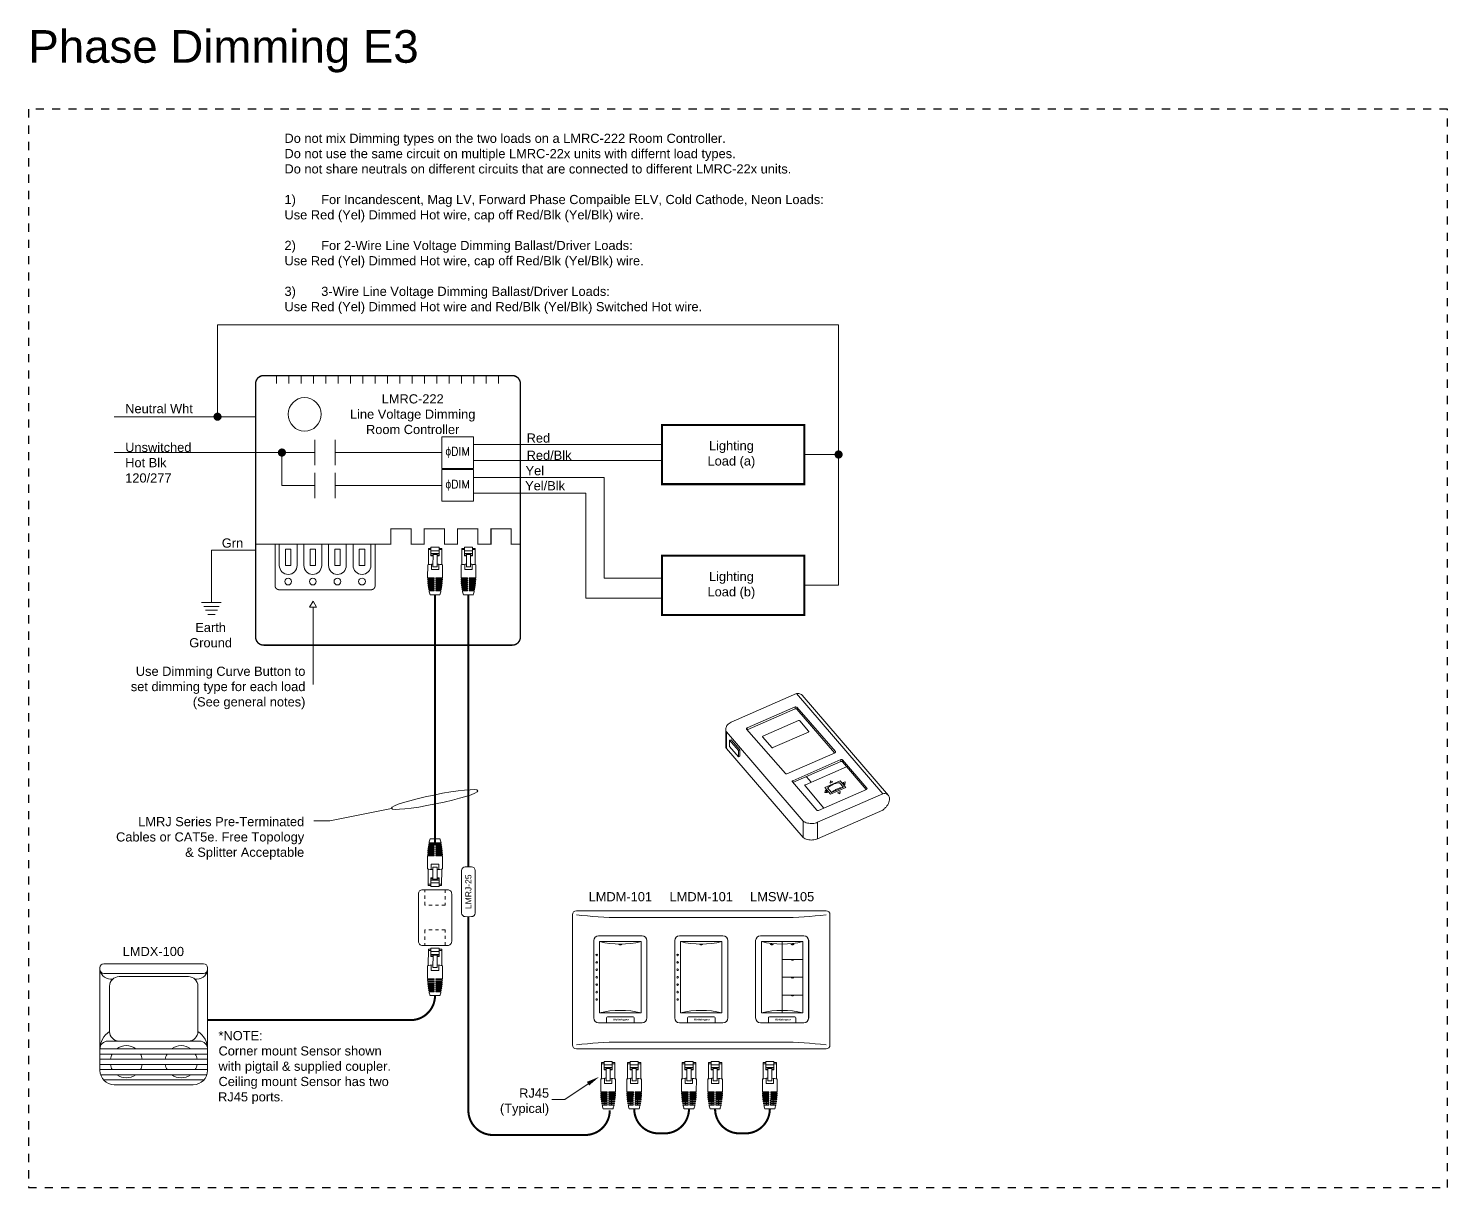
# Model space of a CAD drawing. Header units: inches. Extents: x -60 to 2005, y -577 to 104.
# Drawn here: x 244.31 to 287.79, y -79.95 to -44.44 of the extents above; entities that cross this region are included whole.
import ezdxf

# ---------------------------------------------------------------- set-up
doc = ezdxf.new("R2010")
doc.units = ezdxf.units.IN
doc.header["$MEASUREMENT"] = 0
doc.linetypes.add('Demo', pattern=[0.5, 0.25, -0.25])
doc.linetypes.add('HIDDEN', pattern=[0.375, 0.25, -0.125])
doc.layers.get('0').update_dxf_attribs({"lineweight": 5})
doc.layers.add('PS Borders', color=40, linetype='Demo', lineweight=5, plot=False)
for name, color, linetype, lineweight in [('WS', 3, 'Continuous', 5), ('WS_DETAIL', 7, 'Continuous', 5), ('WS_LineVoltage', 1, 'Continuous', 5)]:
    doc.layers.add(name, color=color, linetype=linetype, lineweight=lineweight)
doc.styles.add('ARIAL', font='arial.ttf')
doc.styles.add('ROMANS', font='ROMANS.shx', dxfattribs={"height": 0.0625})

# ---------------------------------------------------------------- blocks, each defined once
blk = doc.blocks.new('A$C28216DC1')
at = {"layer": 'WS_DETAIL'}
blk.add_lwpolyline([(22.84, 8.11), (17.13, 4.27), (13.98, 4.27)], dxfattribs=at)
blk.add_solid([(23.11, 7.67), (22.56, 8.56), (25.52, 9.76)], dxfattribs=at)
at = {"layer": 'WS_DETAIL', "linetype": 'Continuous', "insert": (13.29, 3.59), "char_height": 2.25, "width": 37.309, "attachment_point": 6, "style": 'ARIAL'}
blk.add_mtext('\\pi29.81;RJ45\\P\\pi22.42;(Typical)', dxfattribs=at)
blk = doc.blocks.new('*U130')
for p, q in [((-1.64, 7.37), (-1.63, 11.37)), ((-1.63, 11.37), (-0.99, 11.37)), ((-1.63, 11.09), (-0.99, 11.09)), ((1, 11.65), (-0.99, 11.65)), ((-0.99, 11.65), (-0.99, 9.56)), ((-0.99, 10.79), (1, 10.79)), ((1, 11.65), (1, 9.56)), ((1.65, 11.37), (1, 11.37)), ((1, 11.09), (1.65, 11.09)), ((1.64, 7.37), (1.65, 11.37)), ((-1.8, 7.34), (-1.81, 4.17)), ((-0.99, 10.12), (1, 10.12)), ((-0.5, 9.76), (-0.99, 9.76)), ((-0.99, 9.56), (-0.5, 9.56)), ((-0.9, 7.49), (-0.9, 6.2)), ((-0.5, 6.9), (-0.49, 10.12)), ((0.51, 9.89), (-0.49, 9.89)), ((0.5, 6.89), (0.51, 10.12)), ((1, 9.56), (0.5, 9.56)), ((1, 9.76), (0.51, 9.76)), ((0.9, 7.49), (0.9, 6.2)), ((1.81, 7.33), (1.8, 4.16)), ((-0.21, 4.16), (-1.81, 4.17)), ((-0.21, 3.92), (-1.81, 3.92)), ((-0.21, 3.67), (-1.8, 3.67)), ((0.9, 6.2), (-0.9, 6.2)), ((-0.81, 3.67), (-0.82, 3.43)), ((-0.81, 4.16), (-0.81, 3.92)), ((0.5, 6.89), (-0.5, 6.9)), ((-0.21, 3.92), (-0.21, 4.16)), ((-0.21, 3.42), (-0.21, 3.67)), ((0.21, 3.92), (0.21, 4.16)), ((1.8, 4.16), (0.21, 4.16)), ((1.8, 3.91), (0.21, 3.92)), ((0.21, 3.42), (0.21, 3.67)), ((1.79, 3.67), (0.21, 3.67)), ((0.81, 4.16), (0.81, 3.92)), ((0.81, 3.67), (0.81, 3.42)), ((-0.21, 3.42), (-1.79, 3.43)), ((-0.21, 3.18), (-1.78, 3.18)), ((-0.22, 2.93), (-1.76, 2.93)), ((-0.22, 2.69), (-1.74, 2.69)), ((-0.22, 2.44), (-1.71, 2.44)), ((-0.22, 2.19), (-1.68, 2.19)), ((-0.22, 1.95), (-1.65, 1.95)), ((-0.22, 1.7), (-1.61, 1.7)), ((-0.22, 1.45), (-1.57, 1.45)), ((-0.22, 1.21), (-1.52, 1.21)), ((-0.22, 0.96), (-1.47, 0.96)), ((-1.21, 0), (1.21, 0)), ((-0.82, 3.18), (-0.82, 2.93)), ((-0.82, 2.69), (-0.82, 2.44)), ((-0.82, 2.19), (-0.82, 1.95)), ((-0.82, 1.7), (-0.82, 1.45)), ((-0.82, 1.21), (-0.82, 0.96)), ((-0.22, 2.93), (-0.21, 3.18)), ((-0.22, 2.44), (-0.22, 2.69)), ((-0.22, 1.95), (-0.22, 2.19)), ((-0.22, 1.45), (-0.22, 1.7)), ((-0.22, 0.96), (-0.22, 1.21)), ((0.2, 1.95), (0.2, 2.19)), ((1.67, 2.19), (0.2, 2.19)), ((1.64, 1.94), (0.2, 1.95)), ((0.2, 1.45), (0.2, 1.7)), ((1.6, 1.7), (0.2, 1.7)), ((1.55, 1.45), (0.2, 1.45)), ((0.2, 0.96), (0.2, 1.21)), ((1.51, 1.2), (0.2, 1.21)), ((1.45, 0.96), (0.2, 0.96)), ((1.78, 3.42), (0.21, 3.42)), ((0.21, 2.93), (0.21, 3.18)), ((1.77, 3.18), (0.21, 3.18)), ((1.75, 2.93), (0.21, 2.93)), ((0.21, 2.44), (0.21, 2.68)), ((1.73, 2.68), (0.21, 2.68)), ((1.7, 2.44), (0.21, 2.44)), ((0.8, 1.7), (0.8, 1.45)), ((0.8, 1.21), (0.8, 0.96)), ((0.81, 3.18), (0.81, 2.93)), ((0.81, 2.68), (0.81, 2.44)), ((0.81, 2.19), (0.81, 1.94))]:
    blk.add_line(p, q)
for centre, radius, start, end in [((-0.01, -0.65), 8.19, 93.4212, 102.6603), ((-0.01, -0.65), 8.19, 77.1781, 86.4172), ((13.26, 4.15), 15.07, 180.8562, 181.7934), ((-13.27, 4.18), 15.07, 358.045, 358.9822), ((13.26, 4.15), 15.07, 182.7312, 183.6696), ((13.26, 4.15), 15.07, 184.6091, 185.5499), ((13.26, 4.15), 15.07, 186.4922, 187.4363), ((13.26, 4.15), 15.07, 188.3824, 189.3309), ((13.26, 4.15), 15.07, 190.282, 191.2359), ((13.26, 4.15), 15.07, 192.1931, 195.9571), ((-13.27, 4.18), 15.07, 343.8813, 347.6453), ((-13.27, 4.18), 15.07, 348.6025, 349.5565), ((-13.27, 4.18), 15.07, 350.5075, 351.456), ((-13.27, 4.18), 15.07, 352.4021, 353.3462), ((-13.27, 4.18), 15.07, 354.2885, 355.2293), ((-13.27, 4.18), 15.07, 356.1688, 357.1073)]:
    blk.add_arc(centre, radius, start, end)
blk = doc.blocks.new('*U131')
for p, q in [((1.21, 0), (-1.21, 0)), ((-1.78, -3.42), (-0.21, -3.42)), ((-1.77, -3.18), (-0.21, -3.18)), ((-1.75, -2.93), (-0.21, -2.93)), ((-1.73, -2.68), (-0.21, -2.68)), ((-1.7, -2.44), (-0.21, -2.44)), ((-1.67, -2.19), (-0.2, -2.19)), ((-1.64, -1.94), (-0.2, -1.95)), ((-1.6, -1.7), (-0.2, -1.7)), ((-1.55, -1.45), (-0.2, -1.45)), ((-1.51, -1.2), (-0.2, -1.21)), ((-1.45, -0.96), (-0.2, -0.96)), ((-0.81, -2.19), (-0.81, -1.94)), ((-0.81, -2.68), (-0.81, -2.44)), ((-0.81, -3.18), (-0.81, -2.93)), ((-0.81, -3.67), (-0.81, -3.42)), ((-0.8, -1.21), (-0.8, -0.96)), ((-0.8, -1.7), (-0.8, -1.45)), ((-0.21, -2.44), (-0.21, -2.68)), ((-0.21, -2.93), (-0.21, -3.18)), ((-0.21, -3.42), (-0.21, -3.67)), ((-0.2, -0.96), (-0.2, -1.21)), ((-0.2, -1.45), (-0.2, -1.7)), ((-0.2, -1.95), (-0.2, -2.19)), ((0.22, -2.93), (0.21, -3.18)), ((0.21, -3.18), (1.78, -3.18)), ((0.21, -3.42), (1.79, -3.43)), ((0.21, -3.42), (0.21, -3.67)), ((0.22, -0.96), (1.47, -0.96)), ((0.22, -0.96), (0.22, -1.21)), ((0.22, -1.21), (1.52, -1.21)), ((0.22, -1.45), (1.57, -1.45)), ((0.22, -1.45), (0.22, -1.7)), ((0.22, -1.7), (1.61, -1.7)), ((0.22, -1.95), (1.65, -1.95)), ((0.22, -1.95), (0.22, -2.19)), ((0.22, -2.19), (1.68, -2.19)), ((0.22, -2.44), (1.71, -2.44)), ((0.22, -2.44), (0.22, -2.69)), ((0.22, -2.69), (1.74, -2.69)), ((0.22, -2.93), (1.76, -2.93)), ((0.81, -3.67), (0.82, -3.43)), ((0.82, -1.21), (0.82, -0.96)), ((0.82, -1.7), (0.82, -1.45)), ((0.82, -2.19), (0.82, -1.95)), ((0.82, -2.69), (0.82, -2.44)), ((0.82, -3.18), (0.82, -2.93)), ((-1.81, -7.33), (-1.8, -4.16)), ((-1.8, -3.91), (-0.21, -3.92)), ((-1.8, -4.16), (-0.21, -4.16)), ((-1.79, -3.67), (-0.21, -3.67)), ((-0.9, -7.49), (-0.9, -6.2)), ((-0.9, -6.2), (0.9, -6.2)), ((-0.81, -4.16), (-0.81, -3.92)), ((-0.5, -6.89), (-0.51, -10.12)), ((-0.5, -6.89), (0.5, -6.9)), ((-0.21, -3.92), (-0.21, -4.16)), ((0.21, -3.67), (1.8, -3.67)), ((0.21, -3.92), (1.81, -3.92)), ((0.21, -3.92), (0.21, -4.16)), ((0.21, -4.16), (1.81, -4.17)), ((0.5, -6.9), (0.49, -10.12)), ((0.81, -4.16), (0.81, -3.92)), ((0.9, -7.49), (0.9, -6.2)), ((1.8, -7.34), (1.81, -4.17)), ((-1.64, -7.37), (-1.65, -11.37)), ((-1, -11.65), (-1, -9.56)), ((-1, -9.56), (-0.5, -9.56)), ((-1, -9.76), (-0.51, -9.76)), ((0.99, -10.12), (-1, -10.12)), ((-0.51, -9.89), (0.49, -9.89)), ((0.99, -9.56), (0.5, -9.56)), ((0.5, -9.76), (0.99, -9.76)), ((0.99, -11.65), (0.99, -9.56)), ((1.64, -7.37), (1.63, -11.37)), ((-1, -11.09), (-1.65, -11.09)), ((-1.65, -11.37), (-1, -11.37)), ((0.99, -10.79), (-1, -10.79)), ((-1, -11.65), (0.99, -11.65)), ((1.63, -11.09), (0.99, -11.09)), ((1.63, -11.37), (0.99, -11.37))]:
    blk.add_line(p, q)
for centre, radius, start, end in [((13.27, -4.18), 15.07, 163.8813, 167.6453), ((13.27, -4.18), 15.07, 176.1688, 177.1073), ((13.27, -4.18), 15.07, 174.2885, 175.2293), ((13.27, -4.18), 15.07, 172.4021, 173.3462), ((13.27, -4.18), 15.07, 170.5075, 171.456), ((13.27, -4.18), 15.07, 168.6025, 169.5565), ((-13.26, -4.15), 15.07, 12.1931, 15.9571), ((-13.26, -4.15), 15.07, 10.282, 11.2359), ((-13.26, -4.15), 15.07, 8.3824, 9.3309), ((-13.26, -4.15), 15.07, 6.4922, 7.4363), ((-13.26, -4.15), 15.07, 4.6091, 5.5499), ((-13.26, -4.15), 15.07, 2.7312, 3.6696), ((13.27, -4.18), 15.07, 178.045, 178.9822), ((-13.26, -4.15), 15.07, 0.8562, 1.7934), ((0.01, 0.65), 8.19, 257.1781, 266.4172), ((0.01, 0.65), 8.19, 273.4212, 282.6603)]:
    blk.add_arc(centre, radius, start, end)
blk = doc.blocks.new('*U135')
at = {"linetype": 'HIDDEN'}
for p, q in [((-2.48, 3.03), (-2.48, 6.83)), ((2.48, 6.83), (2.48, 3.03)), ((2.48, 3.03), (-2.48, 3.03)), ((2.48, -3.03), (-2.48, -3.03)), ((-2.48, -3.03), (-2.48, -6.83)), ((2.48, -6.83), (2.48, -3.03))]:
    blk.add_line(p, q, dxfattribs=at)
for p, q in [((2.48, 6.83), (-2.48, 6.83)), ((2.48, -6.83), (-2.48, -6.83))]:
    blk.add_line(p, q)
for points in [[(-2.48, -6.83), (-3.08, -6.83, -0.414214), (-4.08, -5.83), (-4.08, 5.83, -0.414214), (-3.08, 6.83), (-2.48, 6.83)], [(2.48, 6.83), (3.08, 6.83, -0.414214), (4.08, 5.83), (4.08, -5.83, -0.414214), (3.08, -6.83), (2.48, -6.83)]]:
    blk.add_lwpolyline(points, format="xyb")
blk = doc.blocks.new('*U138')
at = {"const_width": 0.5}
for points in [[(0, 132.37), (0, 6)], [(34.64, 6), (34.64, 6)], [(6, 0), (28.64, 0)]]:
    blk.add_lwpolyline(points, dxfattribs=at)
for points in [[(0, 6, 0.414214), (6, 0)], [(28.64, 0, 0.414214), (34.64, 6)]]:
    blk.add_lwpolyline(points, format="xyb", dxfattribs=at)
blk = doc.blocks.new('*U134')
blk.add_lwpolyline([(-1.66, -5.21), (-1.66, 5.21, -0.414214), (-0.78, 6.09), (0.78, 6.09, -0.414214), (1.66, 5.21), (1.66, -5.21, -0.414214), (0.78, -6.09), (-0.78, -6.09, -0.414214)], format="xyb", close=True)
at = {"insert": (0, 0), "char_height": 1.5, "attachment_point": 5, "rotation": 90, "style": 'ARIAL', "bg_fill": 3, "box_fill_scale": 1, "bg_fill_color": 256, "bg_fill_transparency": 0}
blk.add_mtext_dynamic_manual_height_columns('LMRJ-25', width=12.0337, gutter_width=70, heights=[0], dxfattribs=at)
blk = doc.blocks.new('*U263')
for p, q in [((-17.89, 50.31), (-17.89, 44.1)), ((-17.89, 50.31), (-17.89, 44.1)), ((-12.94, 50.31), (-12.94, 44.1)), ((-12.94, 50.31), (-12.94, 44.1)), ((-26, 47.2), (-17.89, 47.2)), ((-12.94, 47.2), (13.17, 47.2)), ((-17.89, 42.25), (-17.89, 36.04)), ((-17.89, 42.25), (-17.89, 36.04)), ((-12.94, 42.25), (-12.94, 36.04)), ((-12.94, 42.25), (-12.94, 36.04)), ((-12.95, 39.14), (13.17, 39.14)), ((-26.64, 24.72), (-26.64, 19.51)), ((-22.27, 19.51), (-22.27, 24.72)), ((-20.61, 24.72), (-20.61, 19.51)), ((-16.25, 19.51), (-16.25, 24.72)), ((-14.58, 24.72), (-14.58, 19.51)), ((-10.22, 19.51), (-10.22, 24.72)), ((-8.56, 24.72), (-8.56, 19.51)), ((-4.19, 19.51), (-4.19, 24.72))]:
    blk.add_line(p, q)
for points, const_width in [([(-0.09, 66.07), (30.45, 66.07, -0.414214), (32.44, 64.07), (32.44, 2, -0.414214), (30.45, 0), (-30.45, 0, -0.414214), (-32.44, 2), (-32.44, 64.07, -0.414214), (-30.45, 66.07), (-0.09, 66.07)], 0.343), ([(-27.68, 24.72), (-27.68, 14.58, 0.414214), (-26.68, 13.58), (-4.15, 13.58, 0.414214), (-3.15, 14.58), (-3.15, 24.72)], 0.25)]:
    blk.add_lwpolyline(points, format="xyb", dxfattribs=dict(const_width=const_width))
at = {"const_width": 0.25}
for points in [[(-27.34, 64.06), (-27.34, 66.07)], [(-24.32, 64.06), (-24.32, 66.07)], [(-21.29, 64.06), (-21.29, 66.07)], [(-18.27, 64.06), (-18.27, 66.07)], [(-15.24, 64.06), (-15.24, 66.07)], [(-12.22, 64.06), (-12.22, 66.07)], [(-9.19, 64.06), (-9.19, 66.07)], [(-6.17, 64.06), (-6.17, 66.07)], [(-3.15, 64.06), (-3.15, 66.07)], [(-0.12, 64.06), (-0.12, 66.07)], [(2.9, 64.06), (2.9, 66.07)], [(5.93, 64.06), (5.93, 66.07)], [(8.95, 64.06), (8.95, 66.07)], [(11.98, 64.06), (11.98, 66.07)], [(15, 64.06), (15, 66.07)], [(18.03, 64.06), (18.03, 66.07)], [(21.05, 64.06), (21.05, 66.07)], [(24.07, 64.06), (24.07, 66.07)], [(27.1, 64.06), (27.1, 66.07)], [(32.44, 24.72), (30.2, 24.72), (30.2, 28.51), (25.24, 28.51), (25.24, 24.72), (22.03, 24.72), (22.03, 28.51), (17.07, 28.51), (17.07, 24.72), (13.86, 24.72), (13.86, 28.51), (8.9, 28.51), (8.9, 24.72), (5.69, 24.72), (5.69, 28.51), (0.73, 28.51), (0.73, 24.72), (-32.44, 24.72)]]:
    blk.add_lwpolyline(points, dxfattribs=at)
for points in [[(-20.43, 52.43), (-21.24, 52.51), (-21.99, 52.75), (-22.67, 53.13), (-23.27, 53.64), (-23.77, 54.26), (-24.14, 54.98), (-24.38, 55.78), (-24.46, 56.64), (-24.46, 56.64), (-24.38, 57.45), (-24.14, 58.2), (-23.77, 58.89), (-23.27, 59.49), (-22.67, 59.98), (-21.99, 60.36), (-21.24, 60.59), (-20.43, 60.68), (-20.43, 60.68), (-19.63, 60.59), (-18.87, 60.36), (-18.19, 59.98), (-17.59, 59.49), (-17.09, 58.89), (-16.72, 58.2), (-16.48, 57.45), (-16.4, 56.64), (-16.4, 56.64), (-16.48, 55.78), (-16.72, 54.98), (-17.09, 54.26), (-17.59, 53.64), (-18.19, 53.13), (-18.87, 52.75), (-19.63, 52.51), (-20.43, 52.43), (-20.43, 52.43), (-20.43, 52.43)], [(-17.89, 39.14), (-26, 39.14), (-26, 47.2)]]:
    blk.add_lwpolyline(points)
for points in [[(13.17, 51.08), (20.92, 51.08), (20.92, 43.33), (13.17, 43.33)], [(13.17, 43.02), (20.92, 43.02), (20.92, 35.27), (13.17, 35.27)], [(-25.12, 19.51), (-23.79, 19.51), (-23.79, 23.54), (-25.12, 23.54)], [(-19.09, 19.51), (-17.77, 19.51), (-17.77, 23.54), (-19.09, 23.54)], [(-13.06, 19.51), (-11.74, 19.51), (-11.74, 23.54), (-13.06, 23.54)], [(-7.04, 19.51), (-5.71, 19.51), (-5.71, 23.54), (-7.04, 23.54)]]:
    blk.add_lwpolyline(points, close=True)
at = {"const_width": 1}
blk.add_lwpolyline([(-26.5, 47.2, 1), (-25.5, 47.2, 1)], format="xyb", close=True, dxfattribs=at)
for centre in [(-24.45, 15.57), (-18.43, 15.57), (-12.4, 15.57), (-6.37, 15.57)]:
    blk.add_circle(centre, 0.819)
for centre in [(-24.45, 19.51), (-18.43, 19.51), (-12.4, 19.51), (-6.37, 19.51)]:
    blk.add_arc(centre, 2.18, 180, 0)
at = {"insert": (6.05, 61.48), "char_height": 2.25, "width": 40.9705, "attachment_point": 2, "style": 'ROMANS'}
blk.add_mtext('{\\fArial|b0|i0|c0|p34;LMRC-222\\PLine Voltage Dimming\\PRoom Controller}', dxfattribs=at)
at = {"linetype": 'Continuous', "char_height": 2, "width": 5.8059, "attachment_point": 5, "style": 'ROMANS'}
for insert in [(17.05, 47.2), (17.05, 39.14)]:
    blk.add_mtext('ɸDIM', dxfattribs=dict(at, insert=insert))
blk = doc.blocks.new('LMCT-100_i')
at = {"extrusion": (0, 0.700492, 0.71366)}
for p, q in [((-24.44, 12.57), (-4.49, 21.34)), ((21.96, -9.31), (-4.49, 21.34)), ((-2.72, 20.82), (23.73, -9.83)), ((-19.6, 10.84), (-4.88, 17.31)), ((-4.88, 16.69), (-19.52, 10.26)), ((-14.71, 8.31), (-3.84, 13.09)), ((-4.89, 17.31), (-4.89, 16.68)), ((-4.39, 17.23), (7.47, 3.58)), ((-4.39, 17.22), (-4.39, 16.6)), ((7.2, 3.17), (-4.39, 16.6)), ((-26.13, 10.41), (-26.13, 5.37)), ((-25.93, 9.59), (-25.93, 4.54)), ((-25.92, 9.59), (-2.4, -17.69)), ((-7.85, -3.15), (-19.72, 10.49)), ((-19.6, 10.84), (-19.6, 10.35)), ((-0.8, 9.56), (-11.67, 4.79)), ((-3.47, 13.03), (-0.73, 9.81)), ((-24.48, 7.23), (-24.92, 7.04)), ((-24.92, 7.04), (-22.2, 3.89)), ((-24.92, 7.04), (-24.92, 5.11)), ((-22.2, 1.96), (-24.92, 5.11)), ((-12.03, 4.85), (-14.8, 8.05)), ((-22.2, 3.89), (-21.76, 4.08)), ((-22.2, 1.96), (-22.2, 3.89)), ((-21.76, 2.15), (-22.2, 1.96)), ((-21.76, 2.15), (-21.76, 4.08)), ((7.36, 3.23), (-7.36, -3.23)), ((-5.6, -5.33), (9.12, 1.14)), ((9.12, 0.51), (-5.52, -5.91)), ((7.47, 3.58), (7.47, 3.31)), ((9.12, 1.14), (9.12, 0.51)), ((9.61, 1.05), (17.1, -7.63)), ((9.61, 1.05), (9.61, 0.43)), ((16.9, -8.02), (9.61, 0.43)), ((-1.72, -6.58), (10.88, -1.04)), ((0.07, -5.79), (-1.38, -4.1)), ((1.77, -14.36), (-5.72, -5.68)), ((-5.6, -5.33), (-5.6, -5.82)), ((3.96, -13.7), (-1.84, -6.93)), ((16.98, -7.98), (2.27, -14.44)), ((4.2, -7.4), (8.9, -5.34)), ((6, -9.49), (4.2, -7.4)), ((5.05, -8.96), (4.42, -8.23)), ((6.24, -8.97), (5.04, -7.57)), ((6, -9.49), (10.7, -7.42)), ((6.24, -8.97), (9.96, -7.33)), ((8.76, -5.94), (9.96, -7.33)), ((10.7, -7.42), (8.9, -5.34)), ((17.1, -7.63), (17.1, -7.9)), ((21.96, -9.31), (2, -18.08)), ((2, -23.12), (21.96, -14.36)), ((-2.4, -22.73), (-2.4, -17.69)), ((2, -18.08), (2, -23.12))]:
    blk.add_line(p, q, dxfattribs=at)
for p, q in [((4.42, -8.23), (4.2, -8.91)), ((5.83, -6.07), (5.93, -5.37)), ((6.71, -5.7), (5.93, -5.37)), ((8.87, -9.36), (8.97, -8.66)), ((9.78, -5.85), (10.48, -5.73)), ((10.4, -6.57), (10.48, -5.73)), ((5.05, -8.96), (4.2, -8.91)), ((8.87, -9.36), (8.09, -9.03))]:
    blk.add_line(p, q)
at = {"extrusion": (-0.310472, -0.62793, 0.71366)}
for p, q in [((6.71, -5.7), (5.83, -6.07)), ((8.97, -8.66), (8.09, -9.03))]:
    blk.add_line(p, q, dxfattribs=at)
at = {"extrusion": (-0.692921, 0.102711, 0.71366)}
blk.add_line((10.4, -6.57), (9.78, -5.85), dxfattribs=at)
for centre in [(-4.71, 16.87), (-4.71, 16.25)]:
    blk.add_arc(centre, 0.477, 48.6015, 112.129)
for points, knots in [([(-4.49, 21.34), (-4.24, 21.37), (-3.76, 21.38), (-3.16, 21.21), (-2.85, 20.98), (-2.72, 20.83), (-2.72, 20.82)], [0, 0, 0, 0, 0.1, 0.2, 0.3, 0.3044799, 0.3044799, 0.3044799, 0.3044799]), ([(-25.93, 4.54), (-26.02, 4.72), (-26.11, 5), (-26.13, 5.28), (-26.13, 5.37)], [0, 0, 0, 0, 0.1666667, 0.2459578, 0.2459578, 0.2459578, 0.2459578])]:
    blk.add_open_spline(points, degree=3, knots=knots)
for points in [[(-3.84, 13.09), (-3.82, 13.1), (-3.78, 13.11), (-3.71, 13.12), (-3.64, 13.11), (-3.57, 13.1), (-3.52, 13.07), (-3.49, 13.04), (-3.47, 13.03)], [(-24.44, 12.57), (-24.67, 12.47), (-25.09, 12.23), (-25.6, 11.79), (-25.95, 11.27), (-26.13, 10.71), (-26.14, 10.14), (-26.02, 9.77), (-25.93, 9.59)], [(-19.72, 10.49), (-19.73, 10.51), (-19.76, 10.55), (-19.77, 10.62), (-19.77, 10.69), (-19.73, 10.75), (-19.68, 10.8), (-19.63, 10.83), (-19.6, 10.84)], [(-0.73, 9.81), (-0.72, 9.8), (-0.7, 9.77), (-0.69, 9.72), (-0.69, 9.67), (-0.72, 9.62), (-0.76, 9.58), (-0.8, 9.56), (-0.82, 9.55)], [(-14.8, 8.05), (-14.81, 8.07), (-14.83, 8.1), (-14.84, 8.15), (-14.83, 8.2), (-14.81, 8.24), (-14.77, 8.28), (-14.73, 8.3), (-14.71, 8.31)], [(-11.67, 4.79), (-11.69, 4.78), (-11.73, 4.76), (-11.8, 4.75), (-11.87, 4.76), (-11.93, 4.78), (-11.99, 4.81), (-12.02, 4.83), (-12.03, 4.85)], [(7.47, 3.58), (7.49, 3.56), (7.51, 3.52), (7.53, 3.46), (7.52, 3.39), (7.48, 3.32), (7.43, 3.27), (7.38, 3.24), (7.35, 3.23)], [(9.12, 1.14), (9.14, 1.15), (9.2, 1.17), (9.3, 1.18), (9.39, 1.17), (9.48, 1.15), (9.56, 1.11), (9.6, 1.07), (9.61, 1.05)], [(9.61, 0.43), (9.6, 0.45), (9.56, 0.48), (9.48, 0.52), (9.39, 0.55), (9.3, 0.56), (9.2, 0.54), (9.14, 0.53), (9.12, 0.51)], [(-7.36, -3.23), (-7.38, -3.24), (-7.44, -3.26), (-7.54, -3.27), (-7.63, -3.27), (-7.72, -3.24), (-7.8, -3.2), (-7.84, -3.17), (-7.85, -3.15)], [(-5.72, -5.68), (-5.73, -5.66), (-5.76, -5.62), (-5.77, -5.56), (-5.76, -5.49), (-5.73, -5.42), (-5.67, -5.37), (-5.62, -5.34), (-5.6, -5.33)], [(-1.84, -6.93), (-1.85, -6.91), (-1.88, -6.87), (-1.89, -6.8), (-1.88, -6.74), (-1.85, -6.67), (-1.8, -6.62), (-1.75, -6.59), (-1.72, -6.58)], [(5.04, -7.57), (5.33, -7.34), (5.94, -6.91), (6.9, -6.4), (7.85, -6.06), (8.47, -5.96), (8.76, -5.94)], [(9.96, -7.33), (9.67, -7.35), (9.06, -7.46), (8.1, -7.8), (7.14, -8.3), (6.53, -8.73), (6.24, -8.97)], [(17.1, -7.63), (17.12, -7.65), (17.14, -7.69), (17.16, -7.75), (17.15, -7.82), (17.11, -7.88), (17.06, -7.94), (17.01, -7.97), (16.98, -7.98)], [(21.96, -14.36), (22.21, -14.17), (22.68, -13.76), (23.28, -13.06), (23.74, -12.32), (24.02, -11.58), (24.12, -10.88), (24.02, -10.27), (23.74, -9.78), (23.28, -9.44), (22.68, -9.27), (22.21, -9.28), (21.96, -9.31)], [(2.27, -14.44), (2.24, -14.46), (2.18, -14.48), (2.09, -14.49), (1.99, -14.48), (1.9, -14.45), (1.83, -14.42), (1.79, -14.38), (1.77, -14.36)], [(-2.4, -17.69), (-2.22, -17.83), (-1.8, -18.07), (-1.08, -18.32), (-0.3, -18.46), (0.5, -18.47), (1.29, -18.34), (1.78, -18.18), (2, -18.08)], [(2, -23.12), (1.78, -23.22), (1.29, -23.39), (0.5, -23.51), (-0.3, -23.5), (-1.08, -23.37), (-1.8, -23.11), (-2.22, -22.87), (-2.4, -22.73)]]:
    blk.add_open_spline(points, degree=3)
at = {"layer": 'WS_DETAIL', "extrusion": (0, 0.700492, 0.71366)}
blk.add_line((-25.93, 4.54), (-2.4, -22.73), dxfattribs=at)
at = {"layer": 'WS_DETAIL'}
blk.add_line((-24.48, 7.23), (-21.76, 4.08), dxfattribs=at)
blk = doc.blocks.new('WallPlate3Gang')
for p, q in [((-31.55, 0.96), (-31.55, 32.88)), ((-30.59, 33.84), (-9.07, 33.84)), ((19.83, 32.2), (-19.83, 32.2)), ((-10.76, 33.84), (10.76, 33.84)), ((9.07, 33.84), (30.59, 33.84)), ((31.55, 32.88), (31.55, 0.96)), ((-26.32, 26.52), (-26.32, 7.57)), ((-25.14, 27.7), (-14.51, 27.7)), ((-13.33, 26.52), (-13.33, 7.57)), ((-6.5, 26.52), (-6.5, 7.57)), ((-5.32, 27.7), (5.32, 27.7)), ((6.5, 26.52), (6.5, 7.57)), ((13.33, 26.52), (13.33, 7.57)), ((14.51, 27.7), (25.14, 27.7)), ((26.32, 26.52), (26.32, 7.57)), ((-14.51, 6.39), (-25.14, 6.39)), ((5.32, 6.39), (-5.32, 6.39)), ((25.14, 6.39), (14.51, 6.39)), ((-30.59, 0), (-9.07, 0)), ((19.83, 1.64), (-19.83, 1.64)), ((-10.76, 0), (10.76, 0)), ((9.07, 0), (30.59, 0))]:
    blk.add_line(p, q)
for centre, radius, start, end in [((-30.59, 32.88), 0.96, 90, 180), ((-19.83, 117.54), 85.35, 262.7571, 270), ((19.83, 117.54), 85.35, 270, 277.2429), ((30.59, 32.88), 0.96, 0, 90), ((-25.14, 26.52), 1.18, 90, 180), ((-14.51, 26.52), 1.18, 0, 90), ((-5.32, 26.52), 1.18, 90, 180), ((5.32, 26.52), 1.18, 0, 90), ((14.51, 26.52), 1.18, 90, 180), ((25.14, 26.52), 1.18, 0, 90), ((-25.14, 7.57), 1.18, 180, 270), ((-14.51, 7.57), 1.18, 270, 0), ((-5.32, 7.57), 1.18, 180, 270), ((5.32, 7.57), 1.18, 270, 0), ((14.51, 7.57), 1.18, 180, 270), ((25.14, 7.57), 1.18, 270, 0), ((-30.59, 0.96), 0.96, 180, 270), ((-19.83, -83.7), 85.35, 90, 97.2429), ((19.83, -83.7), 85.35, 82.7571, 90), ((30.59, 0.96), 0.96, 270, 0)]:
    blk.add_arc(centre, radius, start, end)
blk = doc.blocks.new('*U144')
blk.add_blockref('WallPlate3Gang', (19.83, 0))
blk = doc.blocks.new('*U207')
for p, q in [((-5.32, 21.31), (5.32, 21.31)), ((-6.5, 20.13), (-6.5, 1.18)), ((-5.07, 2.44), (-5.07, 19.89)), ((-5.07, 19.89), (5.07, 19.89)), ((-5.07, 19.89), (5.07, 19.89)), ((-0.33, 19.29), (-0.33, 19.19)), ((0.33, 19.29), (0.33, 19.19)), ((5.07, 19.89), (5.07, 2.44)), ((6.5, 20.13), (6.5, 1.18)), ((5.32, 0), (-5.32, 0)), ((5.07, 2.44), (-5.07, 2.44)), ((5.07, 2.44), (-5.07, 2.44)), ((-3.38, 1.24), (-3.38, 0)), ((3.14, 1.48), (-3.14, 1.48)), ((3.38, 1.24), (3.38, 0))]:
    blk.add_line(p, q)
for centre in [(-5.78, 16.63), (-5.78, 14.81), (-5.78, 12.99), (-5.78, 11.16), (-5.78, 9.34), (-5.78, 7.52), (-5.78, 5.7)]:
    blk.add_circle(centre, 0.199)
for centre, radius, start, end in [((-5.32, 20.13), 1.18, 90, 180), ((5.32, 20.13), 1.18, 0, 90), ((0, 41.25), 21.96, 256.6482, 283.3518), ((0, 19.73), 0.639, 238.6629, 301.3371), ((-5.32, 1.18), 1.18, 180, 270), ((0, -18.92), 21.96, 76.6482, 103.3518), ((-3.14, 1.24), 0.239, 90, 180), ((3.14, 1.24), 0.239, 0, 90), ((5.32, 1.18), 1.18, 270, 0)]:
    blk.add_arc(centre, radius, start, end)
at = {"style": 'ARIAL'}
for s, insert, char_height, width, attachment_point in [('LMDM-101', (0, 32.02), 2.25, 40.9705, 2), ('{\\fArial|b1|i1|c0|p34;Wattstopper}', (-1.79, 1.04), 0.4798, 3.7953, 1)]:
    blk.add_mtext(s, dxfattribs=dict(at, insert=insert, char_height=char_height, width=width, attachment_point=attachment_point))
blk = doc.blocks.new('*U250')
for p, q in [((-5.32, 21.31), (5.32, 21.31)), ((-6.5, 20.13), (-6.5, 1.18)), ((-5.07, 2.44), (-5.07, 19.89)), ((-5.07, 19.89), (5.07, 19.89)), ((-2.87, 19.29), (-2.87, 19.19)), ((-2.2, 19.29), (-2.87, 19.29)), ((-2.2, 19.29), (-2.2, 19.19)), ((0, 19.29), (0, 19.89)), ((0, 19.29), (0, 3.04)), ((2.2, 19.29), (2.2, 19.19)), ((2.2, 19.29), (2.87, 19.29)), ((2.87, 19.29), (2.87, 19.19)), ((5.07, 19.89), (5.07, 2.44)), ((6.5, 20.13), (6.5, 1.18)), ((0, 15.52), (5.07, 15.52)), ((2.2, 15.52), (2.2, 15.42)), ((2.87, 15.52), (2.87, 15.42)), ((0, 11.16), (5.07, 11.16)), ((2.2, 11.16), (2.2, 11.06)), ((2.87, 11.16), (2.87, 11.06)), ((0, 6.8), (5.07, 6.8)), ((2.2, 6.8), (2.2, 6.7)), ((2.87, 6.8), (2.87, 6.7)), ((5.32, 0), (-5.32, 0)), ((5.07, 2.44), (-5.07, 2.44)), ((-3.38, 1.24), (-3.38, 0)), ((3.14, 1.48), (-3.14, 1.48)), ((0, 3.04), (0, 2.44)), ((3.38, 1.24), (3.38, 0))]:
    blk.add_line(p, q)
for centre, radius, start, end in [((-5.32, 20.13), 1.18, 90, 180), ((5.32, 20.13), 1.18, 0, 90), ((0, 41.25), 21.96, 256.6482, 283.3518), ((-2.54, 19.73), 0.639, 238.6629, 301.3371), ((2.54, 19.73), 0.639, 238.6629, 301.3371), ((2.54, 15.96), 0.639, 238.6629, 301.3371), ((2.54, 11.6), 0.639, 238.6629, 301.3371), ((2.54, 7.24), 0.639, 238.6629, 301.3371), ((-5.32, 1.18), 1.18, 180, 270), ((0, -18.92), 21.96, 76.6482, 103.3518), ((-3.14, 1.24), 0.239, 90, 180), ((3.14, 1.24), 0.239, 0, 90), ((5.32, 1.18), 1.18, 270, 0)]:
    blk.add_arc(centre, radius, start, end)
at = {"style": 'ARIAL'}
for s, insert, char_height, width, attachment_point in [('LMSW-105', (0, 32.02), 2.25, 40.9705, 2), ('{\\fArial|b1|i1|c0|p34;Wattstopper}', (-1.79, 1.04), 0.4798, 3.7953, 1)]:
    blk.add_mtext(s, dxfattribs=dict(at, insert=insert, char_height=char_height, width=width, attachment_point=attachment_point))

msp = doc.modelspace()

# ---------------------------------------------------------------- linework, layer by layer
for p, q in [((263.72, -56.585), (263.72, -58.402)), ((257.942, -57.191), (261.388, -57.191)), ((249.618, -62.028), (250.221, -62.028)), ((249.683, -62.154), (250.156, -62.154)), ((253.03, -61.983), (252.923, -62.168)), ((252.923, -62.168), (253.137, -62.168)), ((253.137, -62.168), (252.923, -62.168)), ((253.03, -61.983), (253.137, -62.168)), ((253.03, -62.168), (253.03, -64.541)), ((249.74, -62.264), (250.1, -62.264)), ((249.808, -62.39), (250.032, -62.39)), ((253.546, -68.716), (253.06, -68.716)), ((246.502, -73.215), (246.502, -73.266)), ((246.503, -73.281), (246.503, -76.359)), ((246.622, -73.094), (249.68, -73.094)), ((249.68, -73.387), (246.622, -73.387)), ((249.8, -73.281), (249.8, -76.359)), ((249.801, -73.215), (249.801, -73.266)), ((246.798, -73.781), (246.798, -75.169)), ((249.211, -73.488), (247.091, -73.488)), ((249.505, -73.781), (249.505, -75.169)), ((249.555, -75.462), (246.747, -75.462)), ((249.8, -75.701), (246.503, -75.701)), ((249.8, -75.859), (246.503, -75.859)), ((249.8, -76.018), (246.503, -76.018)), ((249.8, -76.176), (246.503, -76.176)), ((249.8, -76.334), (246.503, -76.334)), ((249.779, -76.493), (246.524, -76.493)), ((249.689, -76.651), (246.614, -76.651)), ((249.361, -76.798), (246.941, -76.798))]:
    msp.add_line(p, q)
at = {"linetype": 'Continuous'}
msp.add_line((253.546, -68.716), (255.433, -68.332), dxfattribs=at)
at = {"linetype": 'Continuous', "const_width": 0.0625}
for points in [[(263.72, -58.402), (268.08, -58.402), (268.08, -56.585), (263.72, -56.585)], [(268.08, -62.408), (268.08, -60.591), (263.72, -60.591), (263.72, -62.408)]]:
    msp.add_lwpolyline(points, close=True, dxfattribs=at)
msp.add_lwpolyline([(251.272, -60.423), (249.92, -60.423), (249.92, -62.028)])
for centre, radius, start, end in [((246.622, -73.215), 0.121, 90, 180), ((246.622, -73.266), 0.121, 180, 270), ((246.838, -73.226), 0.34, 189.3383, 280.3118), ((249.465, -73.226), 0.34, 259.6882, 350.6617), ((249.68, -73.215), 0.121, 0, 90), ((249.68, -73.266), 0.121, 270, 0), ((247.091, -73.781), 0.293, 90, 180), ((249.211, -73.781), 0.293, 0, 90), ((247.135, -75.703), 0.632, 122.1791, 180.2423), ((247.091, -75.169), 0.293, 180, 270), ((249.211, -75.169), 0.293, 270, 0), ((249.168, -75.703), 0.632, 359.7577, 57.8209), ((246.747, -75.706), 0.244, 90, 180), ((247.311, -76.095), 0.493, 53.1936, 126.8064), ((248.992, -76.095), 0.493, 53.1936, 126.8064), ((249.555, -75.706), 0.244, 0, 90), ((247.311, -76.095), 0.493, 151.3746, 170.9384), ((247.311, -76.095), 0.493, 9.0616, 28.6254), ((248.992, -76.095), 0.493, 151.3746, 170.9384), ((248.992, -76.095), 0.493, 9.0616, 28.6254), ((246.941, -76.359), 0.439, 180, 270), ((247.311, -76.095), 0.493, 189.4443, 209.0566), ((247.311, -76.095), 0.493, 233.8289, 306.1711), ((247.311, -76.095), 0.493, 330.9434, 350.5557), ((248.992, -76.095), 0.493, 189.4443, 209.0566), ((248.992, -76.095), 0.493, 233.8289, 306.1711), ((249.361, -76.359), 0.439, 270, 0), ((248.992, -76.095), 0.493, 330.9434, 350.5557)]:
    msp.add_arc(centre, radius, start, end)
at = {"extrusion": (0, 0, -1)}
msp.add_ellipse((256.758, -68.061), major_axis=(1.325, 0.27), ratio=0.103781, dxfattribs=at)
for p in [(263.72, -57.191), (263.72, -57.796)]:
    msp.add_point(p)
at = {"layer": 'WS', "const_width": 0.0625}
msp.add_lwpolyline([(256.768, -61.792), (256.767, -69.459)], dxfattribs=at)
for points in [[(256.767, -74.07), (256.767, -74.07, -0.414214), (256.018, -74.82), (249.8, -74.82)], [(262.869, -77.54, 0.414214), (263.619, -78.29), (263.797, -78.29, 0.414214), (264.547, -77.54)], [(265.347, -77.54, 0.414214), (266.096, -78.29), (266.275, -78.29, 0.414214), (267.024, -77.54)]]:
    msp.add_lwpolyline(points, format="xyb", dxfattribs=at)
at = {"layer": 'WS_LineVoltage'}
for p, q in [((269.129, -53.52), (250.104, -53.52)), ((250.104, -53.52), (250.104, -56.336)), ((269.129, -53.52), (250.104, -53.52)), ((257.942, -57.191), (263.72, -57.191)), ((257.942, -57.675), (263.72, -57.675)), ((268.08, -57.493), (269.129, -57.493)), ((257.942, -58.198), (261.949, -58.198)), ((261.949, -58.198), (261.949, -61.283)), ((257.942, -58.682), (261.388, -58.682)), ((261.388, -61.889), (261.388, -58.682)), ((263.72, -61.283), (261.949, -61.283)), ((263.72, -61.889), (261.388, -61.889))]:
    msp.add_line(p, q, dxfattribs=at)
for points in [[(269.129, -53.52), (269.129, -61.5), (268.08, -61.5)], [(251.272, -56.336), (246.942, -56.336)], [(252.077, -57.433), (246.942, -57.433)]]:
    msp.add_lwpolyline(points, dxfattribs=at)
at = {"layer": 'WS_LineVoltage', "const_width": 0.125}
for points in [[(250.042, -56.336, 1), (250.167, -56.336, 1)], [(269.067, -57.493, 1), (269.192, -57.493, 1)]]:
    msp.add_lwpolyline(points, format="xyb", close=True, dxfattribs=at)

# ---------------------------------------------------------------- block references
for name, p, xscale, yscale, zscale in [('*U263', (255.327, -63.333), 0.125, 0.125, 0.125), ('*U130', (256.768, -61.792), 0.125, 0.125, 0.125), ('*U130', (257.79, -61.792), 0.125, 0.125, 0.125), ('LMCT-100_i', (268.285, -66.952), 0.1, 0.1, 0.1), ('*U131', (256.767, -69.27), 0.125, 0.125, 0.125), ('*U135', (256.768, -71.679), 0.125, 0.125, 0.125), ('*U207', (262.444, -74.901), 0.125, 0.125, 0.125), ('*U207', (264.922, -74.901), 0.125, 0.125, 0.125), ('*U250', (267.401, -74.901), 0.125, 0.125, 0.125), ('*U144', (262.444, -75.7), 0.125, 0.125, 0.125), ('*U130', (256.767, -74.07), 0.125, 0.125, 0.125), ('*U130', (262.07, -77.54), 0.125, 0.125, 0.125), ('*U130', (262.869, -77.54), 0.125, 0.125, 0.125), ('*U130', (264.547, -77.54), 0.125, 0.125, 0.125), ('*U130', (265.347, -77.54), 0.125, 0.125, 0.125), ('*U130', (267.024, -77.54), 0.125, 0.125, 0.125), ('A$C28216DC1', (258.601, -77.78), 0.125, 0.125, 0.125)]:
    msp.add_blockref(name, p, dxfattribs=dict(xscale=xscale, yscale=yscale, zscale=zscale))
at = {"layer": 'WS', "xscale": 0.125, "yscale": 0.125, "zscale": 0.125}
msp.add_blockref('*U138', (257.79, -78.338), dxfattribs=at)

# ---------------------------------------------------------------- texts
at = {"style": 'ARIAL'}
for s, height, p in [('*NOTE:', 0.2811, (250.135, -75.435)), ('Corner mount Sensor shown', 0.28114, (250.135, -75.903)), ('with pigtail & supplied coupler.', 0.28114, (250.135, -76.372)), ('Ceiling mount Sensor has two', 0.28114, (250.135, -76.84)), ('RJ45 ports.', 0.28114, (250.122, -77.309))]:
    msp.add_text(s, height=height, dxfattribs=at).set_placement(p)
at = {"lineweight": -3, "insert": (244.311, -44.493), "char_height": 1, "attachment_point": 1, "style": 'ARIAL'}
msp.add_mtext_dynamic_manual_height_columns('Phase Dimming E3', width=21.74617, gutter_width=1, heights=[0], dxfattribs=at)
at = {"style": 'ARIAL'}
for s, insert, char_height, width, attachment_point in [('Do not mix Dimming types on the two loads on a LMRC-222 Room Controller.\\PDo not use the same circuit on multiple LMRC-22x units with differnt load types.\\PDo not share neutrals on different circuits that are connected to different LMRC-22x units.\\P\\P\\pi-0.84375,l0.84375;1)^IFor Incandescent, Mag LV, Forward Phase Compaible ELV, Cold Cathode, Neon Loads:^JUse Red (Yel) Dimmed Hot wire, cap off Red/Blk (Yel/Blk) wire.\\P\\P2)^IFor 2-Wire Line Voltage Dimming Ballast/Driver Loads:^JUse Red (Yel) Dimmed Hot wire, cap off Red/Blk (Yel/Blk) wire.\\P\\P3)^I3-Wire Line Voltage Dimming Ballast/Driver Loads:^JUse Red (Yel) Dimmed Hot wire and Red/Blk (Yel/Blk) Switched Hot wire.', (252.156, -47.666), 0.28125, 16.24665, 1), ('Lighting Load (a)', (265.846, -57.081), 0.28125, 1.51339, 2), ('Grn', (250.236, -60.207), 0.281, 4.41089, 4), ('Lighting Load (b)', (265.846, -61.088), 0.28125, 1.51339, 2), ('Earth\\PGround', (249.893, -63.027), 0.281, 7.21437, 5), ('LMDX-100', (248.14, -72.576), 0.2812, 5.12131, 2)]:
    msp.add_mtext(s, dxfattribs=dict(at, insert=insert, char_height=char_height, width=width, attachment_point=attachment_point))
at = {"linetype": 'Continuous', "style": 'ARIAL'}
for s, insert, char_height, width, attachment_point in [('Neutral Wht', (247.277, -56.09), 0.28114, 4.66176, 4), ('Red', (259.574, -56.99), 0.2811, 0.72574, 4), ('Unswitched\\PHot Blk\\P120/277', (247.277, -57.745), 0.2811, 7.21725, 4), ('Red/Blk', (259.574, -57.519), 0.2811, 3.8626, 4), ('Yel', (259.541, -57.991), 0.2811, 0.53831, 4), ('Yel/Blk', (259.528, -58.452), 0.2811, 2.97813, 4), ('Use Dimming Curve Button to set dimming type for each load (See general notes)', (252.797, -63.992), 0.28114, 5.5991, 3), ('LMRJ Series Pre-Terminated \\PCables or CAT5e. Free Topology \\P& Splitter Acceptable', (252.76, -68.598), 0.28114, 6.9777, 3)]:
    msp.add_mtext(s, dxfattribs=dict(at, insert=insert, char_height=char_height, width=width, attachment_point=attachment_point))

# ---------------------------------------------------------------- next in the draw order: block references
at = {"xscale": 0.125, "yscale": 0.125, "zscale": 0.125}
msp.add_blockref('*U134', (257.79, -70.888), dxfattribs=at)

# ---------------------------------------------------------------- next in the draw order: linework, layer by layer
at = {"layer": 'PS Borders', "lineweight": -3}
msp.add_lwpolyline([(244.311, -79.95), (287.786, -79.95), (287.786, -46.917), (244.311, -46.917)], close=True, dxfattribs=at)

doc.saveas('drawing.dxf')
